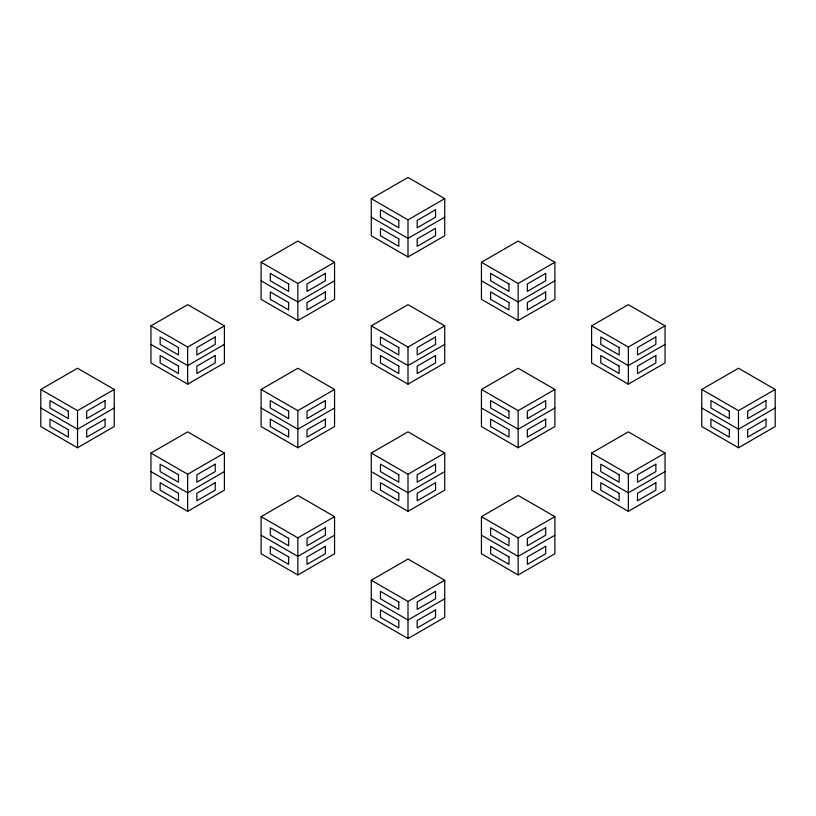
<?xml version="1.0" encoding="UTF-8"?>
<svg xmlns="http://www.w3.org/2000/svg" width="816" height="816" viewBox="0 0 816 816"><rect width="100%" height="100%" fill="white"/><g stroke="black" fill="none" stroke-linecap="round" stroke-linejoin="round"><path stroke-width="1.22" d="M40.8 389.446L77.52 368.251L114.24 389.446L114.24 426.554L77.52 447.749L40.8 426.554L40.8 389.446L77.52 410.652L114.24 389.446M150.96 325.849L187.68 304.654L224.4 325.849L224.4 362.947L187.68 384.152L150.96 362.947L150.96 325.849L187.68 347.045L224.4 325.849M261.12 262.252L297.84 241.046L334.56 262.252L334.56 299.35L297.84 320.545L261.12 299.35L261.12 262.252L297.84 283.448L334.56 262.252M371.28 198.645L408 177.449L444.72 198.645L444.72 235.753L408 256.948L371.28 235.753L371.28 198.645L408 219.851L444.72 198.645M114.24 408L77.52 429.196L40.8 408M224.4 344.403L187.68 365.599L150.96 344.403M334.56 280.796L297.84 302.002L261.12 280.796M444.72 217.199L408 238.394L371.28 217.199M150.96 453.053L187.68 431.848L224.4 453.053L224.4 490.151L187.68 511.346L150.96 490.151L150.96 453.053L187.68 474.249L224.4 453.053M261.12 389.446L297.84 368.251L334.56 389.446L334.56 426.554L297.84 447.749L261.12 426.554L261.12 389.446L297.84 410.652L334.56 389.446M371.28 325.849L408 304.654L444.72 325.849L444.72 362.947L408 384.152L371.28 362.947L371.28 325.849L408 347.045L444.72 325.849M481.44 262.252L518.16 241.046L554.88 262.252L554.88 299.35L518.16 320.545L481.44 299.35L481.44 262.252L518.16 283.448L554.88 262.252M224.4 471.597L187.68 492.803L150.96 471.597M334.56 408L297.84 429.196L261.12 408M444.72 344.403L408 365.599L371.28 344.403M554.88 280.796L518.16 302.002L481.44 280.796M261.12 516.65L297.84 495.455L334.56 516.65L334.56 553.748L297.84 574.954L261.12 553.748L261.12 516.65L297.84 537.846L334.56 516.65M371.28 453.053L408 431.848L444.72 453.053L444.72 490.151L408 511.346L371.28 490.151L371.28 453.053L408 474.249L444.72 453.053M481.44 389.446L518.16 368.251L554.88 389.446L554.88 426.554L518.16 447.749L481.44 426.554L481.44 389.446L518.16 410.652L554.88 389.446M591.6 325.849L628.32 304.654L665.04 325.849L665.04 362.947L628.32 384.152L591.6 362.947L591.6 325.849L628.32 347.045L665.04 325.849M334.56 535.204L297.84 556.4L261.12 535.204M444.72 471.597L408 492.803L371.28 471.597M554.88 408L518.16 429.196L481.44 408M665.04 344.403L628.32 365.599L591.6 344.403M371.28 580.247L408 559.052L444.72 580.247L444.72 617.355L408 638.551L371.28 617.355L371.28 580.247L408 601.453L444.72 580.247M481.44 516.65L518.16 495.455L554.88 516.65L554.88 553.748L518.16 574.954L481.44 553.748L481.44 516.65L518.16 537.846L554.88 516.65M591.6 453.053L628.32 431.848L665.04 453.053L665.04 490.151L628.32 511.346L591.6 490.151L591.6 453.053L628.32 474.249L665.04 453.053M701.76 389.446L738.48 368.251L775.2 389.446L775.2 426.554L738.48 447.749L701.76 426.554L701.76 389.446L738.48 410.652L775.2 389.446M444.72 598.801L408 619.997L371.28 598.801M554.88 535.204L518.16 556.4L481.44 535.204M665.04 471.597L628.32 492.803L591.6 471.597M775.2 408L738.48 429.196L701.76 408M738.48 410.652L738.48 447.749M628.32 347.045L628.32 384.152M628.32 474.249L628.32 511.346M518.16 283.448L518.16 320.545M518.16 410.652L518.16 447.749M518.16 537.846L518.16 574.954M408 219.851L408 256.948M408 347.045L408 384.152M408 474.249L408 511.346M408 601.453L408 638.551M297.84 283.448L297.84 320.545M297.84 410.652L297.84 447.749M297.84 537.846L297.84 574.954M187.68 347.045L187.68 384.152M187.68 474.249L187.68 511.346M77.52 410.652L77.52 447.749M105.06 400.585L86.7 411.182L86.7 418.598L105.06 408L105.06 400.585M215.22 336.977L196.86 347.575L196.86 355.001L215.22 344.403L215.22 336.977M325.38 273.38L307.02 283.978L307.02 291.404L325.38 280.796L325.38 273.38M435.54 209.783L417.18 220.381L417.18 227.797L435.54 217.199L435.54 209.783M105.06 419.128L86.7 429.726L86.7 437.152L105.06 426.554L105.06 419.128M215.22 355.531L196.86 366.129L196.86 373.555L215.22 362.947L215.22 355.531M325.38 291.934L307.02 302.532L307.02 309.947L325.38 299.35L325.38 291.934M435.54 228.327L417.18 238.925L417.18 246.35L435.54 235.753L435.54 228.327M215.22 464.182L196.86 474.779L196.86 482.205L215.22 471.597L215.22 464.182M325.38 400.585L307.02 411.182L307.02 418.598L325.38 408L325.38 400.585M435.54 336.977L417.18 347.575L417.18 355.001L435.54 344.403L435.54 336.977M545.7 273.38L527.34 283.978L527.34 291.404L545.7 280.796L545.7 273.38M215.22 482.735L196.86 493.333L196.86 500.749L215.22 490.151L215.22 482.735M325.38 419.128L307.02 429.726L307.02 437.152L325.38 426.554L325.38 419.128M435.54 355.531L417.18 366.129L417.18 373.555L435.54 362.947L435.54 355.531M545.7 291.934L527.34 302.532L527.34 309.947L545.7 299.35L545.7 291.934M325.38 527.779L307.02 538.376L307.02 545.802L325.38 535.204L325.38 527.779M435.54 464.182L417.18 474.779L417.18 482.205L435.54 471.597L435.54 464.182M545.7 400.585L527.34 411.182L527.34 418.598L545.7 408L545.7 400.585M655.86 336.977L637.5 347.575L637.5 355.001L655.86 344.403L655.86 336.977M325.38 546.332L307.02 556.93L307.02 564.356L325.38 553.748L325.38 546.332M435.54 482.735L417.18 493.333L417.18 500.749L435.54 490.151L435.54 482.735M545.7 419.128L527.34 429.726L527.34 437.152L545.7 426.554L545.7 419.128M655.86 355.531L637.5 366.129L637.5 373.555L655.86 362.947L655.86 355.531M435.54 591.376L417.18 601.984L417.18 609.399L435.54 598.801L435.54 591.376M545.7 527.779L527.34 538.376L527.34 545.802L545.7 535.204L545.7 527.779M655.86 464.182L637.5 474.779L637.5 482.205L655.86 471.597L655.86 464.182M766.02 400.585L747.66 411.182L747.66 418.598L766.02 408L766.02 400.585M435.54 609.929L417.18 620.527L417.18 627.953L435.54 617.355L435.54 609.929M545.7 546.332L527.34 556.93L527.34 564.356L545.7 553.748L545.7 546.332M655.86 482.735L637.5 493.333L637.5 500.749L655.86 490.151L655.86 482.735M766.02 419.128L747.66 429.726L747.66 437.152L766.02 426.554L766.02 419.128M398.82 220.381L380.46 209.783L380.46 217.199L398.82 227.797L398.82 220.381M508.98 283.978L490.62 273.38L490.62 280.796L508.98 291.404L508.98 283.978M619.14 347.575L600.78 336.977L600.78 344.403L619.14 355.001L619.14 347.575M729.3 411.182L710.94 400.585L710.94 408L729.3 418.598L729.3 411.182M398.82 238.925L380.46 228.327L380.46 235.753L398.82 246.35L398.82 238.925M508.98 302.532L490.62 291.934L490.62 299.35L508.98 309.947L508.98 302.532M619.14 366.129L600.78 355.531L600.78 362.947L619.14 373.555L619.14 366.129M729.3 429.726L710.94 419.128L710.94 426.554L729.3 437.152L729.3 429.726M288.66 283.978L270.3 273.38L270.3 280.796L288.66 291.404L288.66 283.978M398.82 347.575L380.46 336.977L380.46 344.403L398.82 355.001L398.82 347.575M508.98 411.182L490.62 400.585L490.62 408L508.98 418.598L508.98 411.182M619.14 474.779L600.78 464.182L600.78 471.597L619.14 482.205L619.14 474.779M288.66 302.532L270.3 291.934L270.3 299.35L288.66 309.947L288.66 302.532M398.82 366.129L380.46 355.531L380.46 362.947L398.82 373.555L398.82 366.129M508.98 429.726L490.62 419.128L490.62 426.554L508.98 437.152L508.98 429.726M619.14 493.333L600.78 482.735L600.78 490.151L619.14 500.749L619.14 493.333M178.5 347.575L160.14 336.977L160.14 344.403L178.5 355.001L178.5 347.575M288.66 411.182L270.3 400.585L270.3 408L288.66 418.598L288.66 411.182M398.82 474.779L380.46 464.182L380.46 471.597L398.82 482.205L398.82 474.779M508.98 538.376L490.62 527.779L490.62 535.204L508.98 545.802L508.98 538.376M178.5 366.129L160.14 355.531L160.14 362.947L178.5 373.555L178.5 366.129M288.66 429.726L270.3 419.128L270.3 426.554L288.66 437.152L288.66 429.726M398.82 493.333L380.46 482.735L380.46 490.151L398.82 500.749L398.82 493.333M508.98 556.93L490.62 546.332L490.62 553.748L508.98 564.356L508.98 556.93M68.34 411.182L49.98 400.585L49.98 408L68.34 418.598L68.34 411.182M178.5 474.779L160.14 464.182L160.14 471.597L178.5 482.205L178.5 474.779M288.66 538.376L270.3 527.779L270.3 535.204L288.66 545.802L288.66 538.376M398.82 601.984L380.46 591.376L380.46 598.801L398.82 609.399L398.82 601.984M68.34 429.726L49.98 419.128L49.98 426.554L68.34 437.152L68.34 429.726M178.5 493.333L160.14 482.735L160.14 490.151L178.5 500.749L178.5 493.333M288.66 556.93L270.3 546.332L270.3 553.748L288.66 564.356L288.66 556.93M398.82 620.527L380.46 609.929L380.46 617.355L398.82 627.953L398.82 620.527"/></g></svg>
